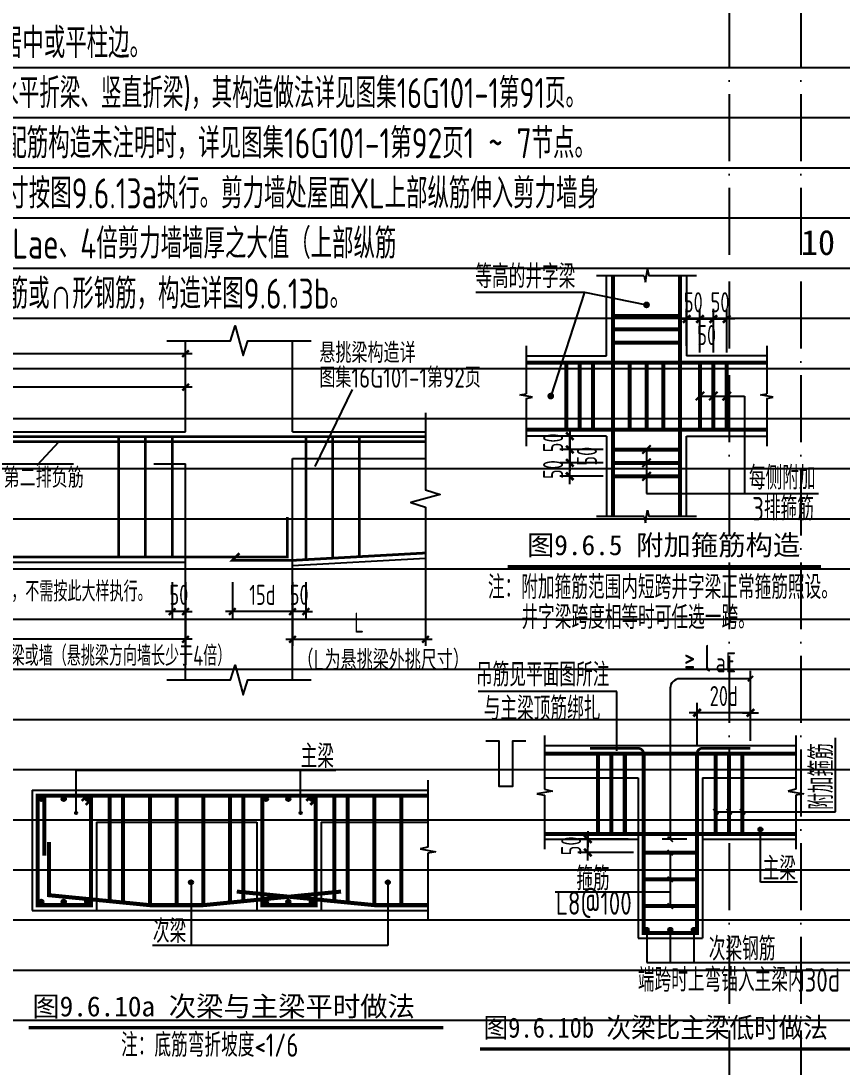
# Model space of a CAD drawing. Extents: x -1712635 to -854203, y -534641 to -21985.
# Drawn here: x -1586048 to -1573763, y -95343 to -79696 of the extents above; entities that cross this region are included whole.
import ezdxf
from ezdxf.enums import TextEntityAlignment as Align

# ---------------------------------------------------------------- set-up
doc = ezdxf.new("R2010")
doc.units = 0
doc.header["$LTSCALE"] = 1000
doc.linetypes.add('D1', pattern=[14, 10, -2, 0, -2])
doc.linetypes.add('H3普通虚线', pattern=[4.2, 3, -1.2])
doc.layers.get('0').update_dxf_attribs({"linetype": 'CONTINUOUS'})
doc.layers.get('Defpoints').update_dxf_attribs({"linetype": 'CONTINUOUS'})
doc.layers.add('S-1-TEXT', color=7, linetype='CONTINUOUS', lineweight=18)
for name, color, linetype in [('S-DETL-DIM', 151, 'CONTINUOUS'), ('S-DETL-LINE1', 2, 'CONTINUOUS'), ('S-DETL-LINE2', 2, 'H3普通虚线'), ('S-DETL-RBAR', 1, 'CONTINUOUS'), ('S-DETL-TEXT', 7, 'CONTINUOUS')]:
    doc.layers.add(name, color=color, linetype=linetype)
doc.styles.add('TS', font='tssdeng.shx', dxfattribs={"width": 0.7, "bigfont": 'tssdchn.shx'})
doc.styles.add('TSSD_DIMENSION', font='Tssdeng.shx', dxfattribs={"width": 0.7, "bigfont": 'tssdchn.shx'})
doc.styles.add('TSSD_Label', font='Tssdeng.shx', dxfattribs={"width": 0.7, "bigfont": 'hztxt.shx'})
doc.styles.add('华文行楷', font='tssdeng.shx', dxfattribs={"width": 0.75, "height": 350, "bigfont": 'hztxt.shx'})
doc.styles.add('黑体', font='simhei.ttf')
doc.dimstyles.new('DIM25', dxfattribs={"dimtxt": 300, "dimasz": 0.8, "dimexe": 150, "dimexo": 150, "dimgap": 100, "dimtad": 1, "dimdec": 0, "dimlfac": 0.25, "dimrnd": 1, "dimzin": 0, "dimdsep": 46, "dimtxsty": 'TS', "dimblk": '_DIMX', "dimcen": 0, "dimclrd": 256, "dimclre": 256, "dimclrt": 43, "dimadec": 1, "dimazin": 0, "dimtfac": 1, "dimtdec": 0, "dimtix": 1, "dimtmove": 2, "dimatfit": 3, "dimldrblk": 'ARCHTICK', "dimfxl": 0, "dimtolj": 1, "dimtzin": 1, "dimarcsym": 0})
doc.dimstyles.new('TSSD_25_100', dxfattribs={"dimtxt": 300, "dimasz": 100, "dimexe": 100, "dimexo": 250, "dimgap": 100, "dimtad": 1, "dimdec": 0, "dimlfac": 0.25, "dimzin": 0, "dimdsep": 46, "dimtxsty": 'TSSD_DIMENSION', "dimblk": 'ARCHTICK', "dimcen": 0, "dimdle": 100, "dimclrt": 7, "dimadec": 0, "dimazin": 0, "dimtfac": 1, "dimtdec": 0, "dimtix": 1, "dimtmove": 2, "dimatfit": 3, "dimldrblk": 'ARCHTICK', "dimfxl": 0, "dimtolj": 1, "dimtzin": 0, "dimarcsym": 0})

# ---------------------------------------------------------------- blocks, each defined once
blk = doc.blocks.new('_DIMX')
blk.add_line((-150, 0), (150, 0))
at = {"const_width": 50}
blk.add_lwpolyline([(-70, -70), (70, 70)], dxfattribs=at)
blk = doc.blocks.new('*D1627')
at = {"layer": 'Defpoints', "color": 0}
for p in [(-1577566, -91935), (-1576813, -91935), (-1576733, -92135)]:
    blk.add_point(p, dxfattribs=at)
at = {"layer": 'S-DETL-DIM', "lineweight": -2}
for p, q in [((-1576963, -91935), (-1577716, -91935)), ((-1577566, -91935), (-1577566, -91934)), ((-1577566, -92135), (-1577566, -91935)), ((-1576883, -92135), (-1577716, -92135)), ((-1577566, -92136), (-1577566, -92137))]:
    blk.add_line(p, q, dxfattribs=at)
at = {"layer": 'S-DETL-DIM', "lineweight": -2, "xscale": 0.8, "yscale": 0.8, "zscale": 0.8}
for p, rotation in [((-1577566, -91935), 270), ((-1577566, -92135), 90)]:
    blk.add_blockref('_DIMX', p, dxfattribs=dict(at, rotation=rotation))
at = {"layer": 'S-DETL-DIM', "color": 43, "insert": (-1577816, -92035), "char_height": 300, "attachment_point": 5, "rotation": 90, "style": 'TS'}
blk.add_mtext('\\A1;50', dxfattribs=at)
blk = doc.blocks.new('_ArchTick')
at = {"color": 0, "const_width": 0.35}
blk.add_lwpolyline([(-0.5, -0.5), (0.5, 0.5)], dxfattribs=at)
blk = doc.blocks.new('*D1628')
at = {"layer": 'Defpoints', "color": 0}
for p in [(-1575933, -90044), (-1575133, -90575), (-1575933, -90695)]:
    blk.add_point(p, dxfattribs=at)
at = {"layer": 'S-DETL-DIM', "lineweight": -2}
for p, q in [((-1575933, -90545), (-1575933, -89894)), ((-1575133, -90425), (-1575133, -89894)), ((-1575134, -90044), (-1575932, -90044))]:
    blk.add_line(p, q, dxfattribs=at)
at = {"layer": 'S-DETL-DIM', "lineweight": -2, "xscale": 0.8, "yscale": 0.8, "zscale": 0.8, "rotation": 180}
blk.add_blockref('_DIMX', (-1575933, -90044), dxfattribs=at)
at = {"layer": 'S-DETL-DIM', "lineweight": -2, "xscale": 0.8, "yscale": 0.8, "zscale": 0.8}
blk.add_blockref('_DIMX', (-1575133, -90044), dxfattribs=at)
at = {"layer": 'S-DETL-DIM', "color": 43, "insert": (-1575533, -89794), "char_height": 300, "attachment_point": 5, "style": 'TS'}
blk.add_mtext('\\A1;20d', dxfattribs=at)
blk = doc.blocks.new('*D1629')
at = {"layer": 'Defpoints', "color": 0}
for p in [(-1575889, -84154), (-1576089, -84707), (-1575889, -84807)]:
    blk.add_point(p, dxfattribs=at)
at = {"layer": 'S-DETL-DIM', "lineweight": -2}
for p, q in [((-1576089, -84557), (-1576089, -84004)), ((-1575889, -84657), (-1575889, -84004)), ((-1576089, -84154), (-1576090, -84154)), ((-1576089, -84154), (-1575889, -84154)), ((-1575888, -84154), (-1575887, -84154))]:
    blk.add_line(p, q, dxfattribs=at)
at = {"layer": 'S-DETL-DIM', "lineweight": -2, "xscale": 0.8, "yscale": 0.8, "zscale": 0.8}
blk.add_blockref('_DIMX', (-1576089, -84154), dxfattribs=at)
at = {"layer": 'S-DETL-DIM', "lineweight": -2, "xscale": 0.8, "yscale": 0.8, "zscale": 0.8, "rotation": 180}
blk.add_blockref('_DIMX', (-1575889, -84154), dxfattribs=at)
at = {"layer": 'S-DETL-DIM', "color": 43, "insert": (-1575989, -83904), "char_height": 300, "attachment_point": 5, "style": 'TS'}
blk.add_mtext('\\A1;50', dxfattribs=at)
blk = doc.blocks.new('*D1630')
at = {"layer": 'Defpoints', "color": 0}
for p in [(-1575489, -84154), (-1575689, -84807), (-1575489, -84807)]:
    blk.add_point(p, dxfattribs=at)
at = {"layer": 'S-DETL-DIM', "lineweight": -2}
for p, q in [((-1575689, -84657), (-1575689, -84004)), ((-1575489, -84657), (-1575489, -84004)), ((-1575689, -84154), (-1575690, -84154)), ((-1575689, -84154), (-1575489, -84154)), ((-1575488, -84154), (-1575487, -84154))]:
    blk.add_line(p, q, dxfattribs=at)
at = {"layer": 'S-DETL-DIM', "lineweight": -2, "xscale": 0.8, "yscale": 0.8, "zscale": 0.8}
blk.add_blockref('_DIMX', (-1575689, -84154), dxfattribs=at)
at = {"layer": 'S-DETL-DIM', "lineweight": -2, "xscale": 0.8, "yscale": 0.8, "zscale": 0.8, "rotation": 180}
blk.add_blockref('_DIMX', (-1575489, -84154), dxfattribs=at)
at = {"layer": 'S-DETL-DIM', "color": 43, "insert": (-1575589, -83904), "char_height": 300, "attachment_point": 5, "style": 'TS'}
blk.add_mtext('\\A1;50', dxfattribs=at)
blk = doc.blocks.new('*D1631')
at = {"layer": 'Defpoints', "color": 0}
for p in [(-1577189, -86107), (-1577836, -86307), (-1577189, -86307)]:
    blk.add_point(p, dxfattribs=at)
at = {"layer": 'S-DETL-DIM', "lineweight": -2}
for p, q in [((-1577339, -86107), (-1577986, -86107)), ((-1577836, -86106), (-1577836, -86106)), ((-1577836, -86107), (-1577836, -86307)), ((-1577339, -86307), (-1577986, -86307)), ((-1577836, -86308), (-1577836, -86309))]:
    blk.add_line(p, q, dxfattribs=at)
at = {"layer": 'S-DETL-DIM', "lineweight": -2, "xscale": 0.8, "yscale": 0.8, "zscale": 0.8}
for p, rotation in [((-1577836, -86107), 270), ((-1577836, -86307), 90)]:
    blk.add_blockref('_DIMX', p, dxfattribs=dict(at, rotation=rotation))
at = {"layer": 'S-DETL-DIM', "color": 43, "insert": (-1577581, -86207), "char_height": 300, "attachment_point": 5, "rotation": 90, "style": 'TS'}
blk.add_mtext('\\A1;50', dxfattribs=at)
blk = doc.blocks.new('*D1632')
at = {"layer": 'Defpoints', "color": 0}
for p in [(-1577836, -86307), (-1577189, -86307), (-1577189, -86507)]:
    blk.add_point(p, dxfattribs=at)
at = {"layer": 'S-DETL-DIM', "lineweight": -2}
for p, q in [((-1577339, -86307), (-1577986, -86307)), ((-1577836, -86306), (-1577836, -86306)), ((-1577836, -86507), (-1577836, -86307)), ((-1577339, -86507), (-1577986, -86507)), ((-1577836, -86508), (-1577836, -86509))]:
    blk.add_line(p, q, dxfattribs=at)
at = {"layer": 'S-DETL-DIM', "lineweight": -2, "xscale": 0.8, "yscale": 0.8, "zscale": 0.8}
for p, rotation in [((-1577836, -86307), 270), ((-1577836, -86507), 90)]:
    blk.add_blockref('_DIMX', p, dxfattribs=dict(at, rotation=rotation))
at = {"layer": 'S-DETL-DIM', "color": 43, "insert": (-1578086, -86407), "char_height": 300, "attachment_point": 5, "rotation": 90, "style": 'TS'}
blk.add_mtext('\\A1;50', dxfattribs=at)
blk = doc.blocks.new('*D1633')
at = {"layer": 'Defpoints', "color": 0}
for p in [(-1577836, -85907), (-1577289, -85907), (-1577189, -86107)]:
    blk.add_point(p, dxfattribs=at)
at = {"layer": 'S-DETL-DIM', "lineweight": -2}
for p, q in [((-1577439, -85907), (-1577986, -85907)), ((-1577836, -85906), (-1577836, -85906)), ((-1577836, -86107), (-1577836, -85907)), ((-1577339, -86107), (-1577986, -86107)), ((-1577836, -86108), (-1577836, -86109))]:
    blk.add_line(p, q, dxfattribs=at)
at = {"layer": 'S-DETL-DIM', "lineweight": -2, "xscale": 0.8, "yscale": 0.8, "zscale": 0.8}
for p, rotation in [((-1577836, -85907), 270), ((-1577836, -86107), 90)]:
    blk.add_blockref('_DIMX', p, dxfattribs=dict(at, rotation=rotation))
at = {"layer": 'S-DETL-DIM', "color": 43, "insert": (-1578086, -86007), "char_height": 300, "attachment_point": 5, "rotation": 90, "style": 'TS'}
blk.add_mtext('\\A1;50', dxfattribs=at)
blk = doc.blocks.new('*D1634')
at = {"layer": 'Defpoints', "color": 0}
for p in [(-1575689, -84154), (-1575889, -84807), (-1575689, -84807)]:
    blk.add_point(p, dxfattribs=at)
at = {"layer": 'S-DETL-DIM', "lineweight": -2}
for p, q in [((-1575889, -84657), (-1575889, -84004)), ((-1575689, -84657), (-1575689, -84004)), ((-1575889, -84154), (-1575890, -84154)), ((-1575889, -84154), (-1575689, -84154)), ((-1575688, -84154), (-1575687, -84154))]:
    blk.add_line(p, q, dxfattribs=at)
at = {"layer": 'S-DETL-DIM', "lineweight": -2, "xscale": 0.8, "yscale": 0.8, "zscale": 0.8}
blk.add_blockref('_DIMX', (-1575889, -84154), dxfattribs=at)
at = {"layer": 'S-DETL-DIM', "lineweight": -2, "xscale": 0.8, "yscale": 0.8, "zscale": 0.8, "rotation": 180}
blk.add_blockref('_DIMX', (-1575689, -84154), dxfattribs=at)
at = {"layer": 'S-DETL-DIM', "color": 43, "insert": (-1575789, -84395), "char_height": 300, "attachment_point": 5, "style": 'TS'}
blk.add_mtext('\\A1;50', dxfattribs=at)
blk = doc.blocks.new('*D1592')
at = {"layer": 'Defpoints', "color": 0}
for p in [(-1581985, -87840), (-1581785, -87840), (-1581985, -88530)]:
    blk.add_point(p, dxfattribs=at)
at = {"layer": 'S-DETL-DIM', "color": 0, "lineweight": -2}
for p, q in [((-1581985, -88090), (-1581985, -88630)), ((-1581785, -88090), (-1581785, -88630)), ((-1581985, -88530), (-1582085, -88530)), ((-1581785, -88530), (-1581985, -88530)), ((-1581785, -88530), (-1581685, -88530))]:
    blk.add_line(p, q, dxfattribs=at)
at = {"layer": 'S-DETL-DIM', "color": 0, "lineweight": -2, "xscale": 100, "yscale": 100, "zscale": 100}
blk.add_blockref('_ArchTick', (-1581985, -88530), dxfattribs=at)
at = {"layer": 'S-DETL-DIM', "color": 0, "lineweight": -2, "xscale": 100, "yscale": 100, "zscale": 100, "rotation": 180}
blk.add_blockref('_ArchTick', (-1581785, -88530), dxfattribs=at)
at = {"layer": 'S-DETL-DIM', "color": 7, "insert": (-1581885, -88280), "char_height": 300, "attachment_point": 5, "style": 'TSSD_DIMENSION'}
blk.add_mtext('\\A1;50', dxfattribs=at)
blk = doc.blocks.new('*D1593')
at = {"layer": 'Defpoints', "color": 0}
for p in [(-1581985, -87840), (-1579994, -87840), (-1579994, -88945)]:
    blk.add_point(p, dxfattribs=at)
at = {"layer": 'S-DETL-DIM', "color": 0, "lineweight": -2}
for p, q in [((-1581985, -88090), (-1581985, -89045)), ((-1579994, -88090), (-1579994, -89045)), ((-1582085, -88945), (-1579894, -88945))]:
    blk.add_line(p, q, dxfattribs=at)
at = {"layer": 'S-DETL-DIM', "color": 0, "lineweight": -2, "xscale": 100, "yscale": 100, "zscale": 100, "rotation": 180}
blk.add_blockref('_ArchTick', (-1581985, -88945), dxfattribs=at)
at = {"layer": 'S-DETL-DIM', "color": 0, "lineweight": -2, "xscale": 100, "yscale": 100, "zscale": 100}
blk.add_blockref('_ArchTick', (-1579994, -88945), dxfattribs=at)
at = {"layer": 'S-DETL-DIM', "color": 7, "insert": (-1580989, -88695), "char_height": 300, "attachment_point": 5, "style": 'TSSD_DIMENSION'}
blk.add_mtext('\\A1;L', dxfattribs=at)
blk = doc.blocks.new('*D1594')
at = {"layer": 'Defpoints', "color": 0}
for p in [(-1582885, -87840), (-1581985, -87840), (-1582885, -88530)]:
    blk.add_point(p, dxfattribs=at)
at = {"layer": 'S-DETL-DIM', "color": 0, "lineweight": -2}
for p, q in [((-1582885, -88090), (-1582885, -88630)), ((-1581985, -88090), (-1581985, -88630)), ((-1581885, -88530), (-1582985, -88530))]:
    blk.add_line(p, q, dxfattribs=at)
at = {"layer": 'S-DETL-DIM', "color": 0, "lineweight": -2, "xscale": 100, "yscale": 100, "zscale": 100, "rotation": 180}
blk.add_blockref('_ArchTick', (-1582885, -88530), dxfattribs=at)
at = {"layer": 'S-DETL-DIM', "color": 0, "lineweight": -2, "xscale": 100, "yscale": 100, "zscale": 100}
blk.add_blockref('_ArchTick', (-1581985, -88530), dxfattribs=at)
at = {"layer": 'S-DETL-DIM', "color": 7, "insert": (-1582435, -88280), "char_height": 300, "attachment_point": 5, "style": 'TSSD_DIMENSION'}
blk.add_mtext('\\A1;15d', dxfattribs=at)
blk = doc.blocks.new('*D1595')
at = {"layer": 'Defpoints', "color": 0}
for p in [(-1583785, -87840), (-1583585, -87840), (-1583785, -88530)]:
    blk.add_point(p, dxfattribs=at)
at = {"layer": 'S-DETL-DIM', "color": 0, "lineweight": -2}
for p, q in [((-1583785, -88090), (-1583785, -88630)), ((-1583585, -88090), (-1583585, -88630)), ((-1583785, -88530), (-1583885, -88530)), ((-1583585, -88530), (-1583785, -88530)), ((-1583585, -88530), (-1583485, -88530))]:
    blk.add_line(p, q, dxfattribs=at)
at = {"layer": 'S-DETL-DIM', "color": 0, "lineweight": -2, "xscale": 100, "yscale": 100, "zscale": 100}
blk.add_blockref('_ArchTick', (-1583785, -88530), dxfattribs=at)
at = {"layer": 'S-DETL-DIM', "color": 0, "lineweight": -2, "xscale": 100, "yscale": 100, "zscale": 100, "rotation": 180}
blk.add_blockref('_ArchTick', (-1583585, -88530), dxfattribs=at)
at = {"layer": 'S-DETL-DIM', "color": 7, "insert": (-1583685, -88280), "char_height": 300, "attachment_point": 5, "style": 'TSSD_DIMENSION'}
blk.add_mtext('\\A1;50', dxfattribs=at)
blk = doc.blocks.new('*D1596')
at = {"layer": 'Defpoints', "color": 0}
for p in [(-1591585, -84674), (-1591585, -85840), (-1583585, -85840)]:
    blk.add_point(p, dxfattribs=at)
at = {"layer": 'S-DETL-DIM', "color": 0, "lineweight": -2}
for p, q in [((-1591585, -85590), (-1591585, -84574)), ((-1583585, -85590), (-1583585, -84574)), ((-1583485, -84674), (-1591685, -84674))]:
    blk.add_line(p, q, dxfattribs=at)
at = {"layer": 'S-DETL-DIM', "color": 0, "lineweight": -2, "xscale": 100, "yscale": 100, "zscale": 100, "rotation": 180}
blk.add_blockref('_ArchTick', (-1591585, -84674), dxfattribs=at)
at = {"layer": 'S-DETL-DIM', "color": 0, "lineweight": -2, "xscale": 100, "yscale": 100, "zscale": 100}
blk.add_blockref('_ArchTick', (-1583585, -84674), dxfattribs=at)
blk = doc.blocks.new('*D1597')
at = {"layer": 'Defpoints', "color": 0}
for p in [(-1592459, -87840), (-1583585, -87840), (-1592459, -88945)]:
    blk.add_point(p, dxfattribs=at)
at = {"layer": 'S-DETL-DIM', "color": 0, "lineweight": -2}
for p, q in [((-1592459, -88090), (-1592459, -89045)), ((-1583585, -88090), (-1583585, -89045)), ((-1583485, -88945), (-1592359, -88945))]:
    blk.add_line(p, q, dxfattribs=at)
at = {"layer": 'S-DETL-DIM', "color": 0}
blk.add_solid([(-1592359, -88929), (-1592359, -88962), (-1592459, -88945)], dxfattribs=at)
at = {"layer": 'S-DETL-DIM', "color": 0, "lineweight": -2, "xscale": 100, "yscale": 100, "zscale": 100}
blk.add_blockref('_ArchTick', (-1583585, -88945), dxfattribs=at)
at = {"layer": 'S-DETL-DIM', "color": 7, "insert": (-1587972, -88695), "char_height": 300, "attachment_point": 5, "style": 'TSSD_DIMENSION'}
blk.add_mtext('\\A1;Ln', dxfattribs=at)
blk = doc.blocks.new('ArchTick')
at = {"color": 0, "linetype": 'ByBlock', "lineweight": -2, "const_width": 0.075}
blk.add_lwpolyline([(-0.25, -0.25), (0.25, 0.25)], dxfattribs=at)
blk = doc.blocks.new('*D1598')
at = {"layer": 'Defpoints', "color": 0}
for p in [(-1590785, -85174), (-1590785, -85840), (-1583585, -85840)]:
    blk.add_point(p, dxfattribs=at)
at = {"layer": 'S-DETL-DIM', "color": 0, "lineweight": -2}
for p, q in [((-1590785, -85590), (-1590785, -85074)), ((-1583585, -85590), (-1583585, -85074)), ((-1583485, -85174), (-1590885, -85174))]:
    blk.add_line(p, q, dxfattribs=at)
at = {"layer": 'S-DETL-DIM', "color": 0, "lineweight": -2, "xscale": 100, "yscale": 100, "zscale": 100, "rotation": 180}
blk.add_blockref('_ArchTick', (-1590785, -85174), dxfattribs=at)
at = {"layer": 'S-DETL-DIM', "color": 0, "lineweight": -2, "xscale": 100, "yscale": 100, "zscale": 100}
blk.add_blockref('_ArchTick', (-1583585, -85174), dxfattribs=at)

msp = doc.modelspace()

# ---------------------------------------------------------------- hatches: boundary and pattern name
at = {"layer": 'S-DETL-RBAR'}
h = msp.add_hatch(color=1, dxfattribs=at)
edge = h.paths.add_edge_path()
edge.add_arc((-1585742.59, -91333.47), 31.25, 0, 360)
h = msp.add_hatch(color=1, dxfattribs=at)
edge = h.paths.add_edge_path()
edge.add_arc((-1585407.19, -91333.47), 31.25, 0, 360)
h = msp.add_hatch(color=1, dxfattribs=at)
edge = h.paths.add_edge_path()
edge.add_arc((-1585051.61, -91333.47), 31.25, 0, 360)
h = msp.add_hatch(color=1, dxfattribs=at)
edge = h.paths.add_edge_path()
edge.add_arc((-1582382.59, -91333.47), 31.25, 0, 360)
h = msp.add_hatch(color=1, dxfattribs=at)
edge = h.paths.add_edge_path()
edge.add_arc((-1582047.19, -91333.47), 31.25, 0, 360)
h = msp.add_hatch(color=1, dxfattribs=at)
edge = h.paths.add_edge_path()
edge.add_arc((-1581691.61, -91333.47), 31.25, 0, 360)
h = msp.add_hatch(color=1, dxfattribs=at)
edge = h.paths.add_edge_path()
edge.add_arc((-1585742.59, -92869.21), 31.25, 0, 360)
h = msp.add_hatch(color=1, dxfattribs=at)
edge = h.paths.add_edge_path()
edge.add_arc((-1585407.19, -92869.21), 31.25, 0, 360)
h = msp.add_hatch(color=1, dxfattribs=at)
edge = h.paths.add_edge_path()
edge.add_arc((-1585056.26, -92869.21), 31.25, 0, 360)
h = msp.add_hatch(color=1, dxfattribs=at)
edge = h.paths.add_edge_path()
edge.add_arc((-1582382.59, -92869.21), 31.25, 0, 360)
h = msp.add_hatch(color=1, dxfattribs=at)
edge = h.paths.add_edge_path()
edge.add_arc((-1582047.19, -92869.21), 31.25, 0, 360)
h = msp.add_hatch(color=1, dxfattribs=at)
edge = h.paths.add_edge_path()
edge.add_arc((-1581696.26, -92869.21), 31.25, 0, 360)
h = msp.add_hatch(color=1, dxfattribs=at)
edge = h.paths.add_edge_path()
edge.add_arc((-1576686.17, -93289.34), 31.25, 0, 360)
h = msp.add_hatch(color=1, dxfattribs=at)
edge = h.paths.add_edge_path()
edge.add_arc((-1576333.23, -93289.34), 31.25, 0, 360)
h = msp.add_hatch(color=1, dxfattribs=at)
edge = h.paths.add_edge_path()
edge.add_arc((-1575980.29, -93289.34), 31.25, 0, 360)
at = {"layer": 'S-DETL-TEXT'}
h = msp.add_hatch(color=256, dxfattribs=at)
edge = h.paths.add_edge_path()
edge.add_arc((-1585223, -91543.99), 15.62, 0, 360)
h = msp.add_hatch(color=256, dxfattribs=at)
edge = h.paths.add_edge_path()
edge.add_arc((-1581863, -91543.99), 15.62, 0, 360)
h = msp.add_hatch(color=256, dxfattribs=at)
edge = h.paths.add_edge_path()
edge.add_arc((-1574984.65, -91789.6), 31.25, 0, 360)
h = msp.add_hatch(color=256, dxfattribs=at)
edge = h.paths.add_edge_path()
edge.add_arc((-1583503.01, -92579.38), 31.25, 0, 360)
h = msp.add_hatch(color=256, dxfattribs=at)
edge = h.paths.add_edge_path()
edge.add_arc((-1580558.44, -92579.38), 31.25, 0, 360)

# ---------------------------------------------------------------- linework, layer by layer
at = {"layer": 'Defpoints', "color": 252, "linetype": 'D1', "ltscale": 0.1}
for p, q in [((-1575450.67, -65392.79), (-1575450.67, -119392.79)), ((-1574378.67, -65392.79), (-1574378.67, -119392.79))]:
    msp.add_line(p, q, dxfattribs=at)
at = {"layer": 'Defpoints', "color": 252}
for p, q in [((-1593722.67, -80392.79), (-1498462.67, -80392.79)), ((-1593722.67, -81142.79), (-1498462.67, -81142.79)), ((-1593722.67, -81892.79), (-1498462.67, -81892.79)), ((-1593722.67, -82642.79), (-1498462.67, -82642.79)), ((-1593722.67, -83392.79), (-1498462.67, -83392.79)), ((-1593722.67, -84142.79), (-1498462.67, -84142.79)), ((-1593722.67, -84892.79), (-1498462.67, -84892.79)), ((-1593722.67, -85642.79), (-1498462.67, -85642.79)), ((-1593722.67, -86392.79), (-1498462.67, -86392.79)), ((-1593722.67, -87142.79), (-1498462.67, -87142.79)), ((-1593722.67, -87892.79), (-1498462.67, -87892.79)), ((-1593722.67, -88642.79), (-1498462.67, -88642.79)), ((-1593722.67, -89392.79), (-1498462.67, -89392.79)), ((-1593722.67, -90142.79), (-1498462.67, -90142.79)), ((-1593722.67, -90892.79), (-1498462.67, -90892.79)), ((-1593722.67, -91642.79), (-1498462.67, -91642.79)), ((-1593722.67, -92392.79), (-1520162.67, -92392.79)), ((-1593722.67, -93142.79), (-1520162.67, -93142.79)), ((-1593722.67, -93892.79), (-1520162.67, -93892.79)), ((-1593722.67, -94642.79), (-1520162.67, -94642.79))]:
    msp.add_line(p, q, dxfattribs=at)
at = {"layer": 'S-DETL-DIM'}
for p, q in [((-1576725.95, -83507.28), (-1577438.54, -83507.28)), ((-1576725.95, -83507.28), (-1576705.46, -83601.6)), ((-1576705.46, -83601.6), (-1576671.63, -83412.97)), ((-1576671.63, -83412.97), (-1576653.95, -83507.28)), ((-1575938.54, -83507.28), (-1576653.95, -83507.28)), ((-1578488.54, -84557.28), (-1578488.54, -85272.69)), ((-1574888.54, -84557.28), (-1574888.54, -85272.69)), ((-1578582.86, -85290.36), (-1578488.54, -85272.69)), ((-1574982.86, -85290.36), (-1574888.54, -85272.69)), ((-1578394.23, -85324.2), (-1578582.86, -85290.36)), ((-1578488.54, -85344.69), (-1578394.23, -85324.2)), ((-1578488.54, -85344.69), (-1578488.54, -86057.28)), ((-1574794.23, -85324.2), (-1574982.86, -85290.36)), ((-1574888.54, -85344.69), (-1574794.23, -85324.2)), ((-1574888.54, -85344.69), (-1574888.54, -86057.28)), ((-1576725.95, -87107.28), (-1577438.54, -87107.28)), ((-1576725.95, -87107.28), (-1576705.46, -87201.6)), ((-1576705.46, -87201.6), (-1576671.63, -87012.97)), ((-1576671.63, -87012.97), (-1576653.95, -87107.28)), ((-1575938.54, -87107.28), (-1576653.95, -87107.28)), ((-1575133.23, -90465.32), (-1575133.23, -89415.17)), ((-1575133.23, -89535.17), (-1576191.84, -89535.17)), ((-1576333.85, -89677.19), (-1576333.85, -91935.32)), ((-1578213.23, -90385.32), (-1578213.23, -91188.93)), ((-1574453.23, -90385.32), (-1574453.23, -91188.93)), ((-1579958.39, -91051.34), (-1579958.39, -92054.96)), ((-1578096.27, -91214.34), (-1578330.19, -91256.3)), ((-1578213.23, -91188.93), (-1578096.27, -91214.34)), ((-1574453.23, -91188.93), (-1574570.19, -91214.34)), ((-1574570.19, -91214.34), (-1574336.27, -91256.3)), ((-1578330.19, -91256.3), (-1578213.23, -91278.21)), ((-1578213.23, -91278.21), (-1578213.23, -92085.32)), ((-1574336.27, -91256.3), (-1574453.23, -91278.21)), ((-1574453.23, -91278.21), (-1574453.23, -92085.32)), ((-1576083.23, -91935.32), (-1576453.85, -91935.32)), ((-1579958.39, -92054.96), (-1580075.34, -92080.36)), ((-1580075.34, -92080.36), (-1579841.43, -92122.32)), ((-1579841.43, -92122.32), (-1579958.39, -92144.24)), ((-1579958.39, -92144.24), (-1579958.39, -93151.34)), ((-1576333.85, -92135.32), (-1576333.23, -92935.32))]:
    msp.add_line(p, q, dxfattribs=at)
msp.add_arc((-1576191.84, -89677.19), 142.01, 90, 180, dxfattribs=at)
at = {"layer": 'S-DETL-LINE1'}
for p, q in [((-1577288.54, -84707.28), (-1577288.54, -83507.28)), ((-1576088.54, -83507.28), (-1576088.54, -84707.28)), ((-1583584.85, -85839.97), (-1583584.85, -84478.86)), ((-1581984.85, -85839.97), (-1581984.85, -84478.86)), ((-1578488.54, -84707.28), (-1577288.54, -84707.28)), ((-1574888.54, -84707.28), (-1576088.54, -84707.28)), ((-1592459.38, -85839.97), (-1583584.85, -85839.97)), ((-1581984.85, -85839.97), (-1579993.96, -85839.97)), ((-1577288.54, -85907.28), (-1578488.54, -85907.28)), ((-1577288.54, -85907.28), (-1577288.54, -87107.28)), ((-1576088.54, -87107.28), (-1576088.54, -85907.28)), ((-1576088.54, -85907.28), (-1574888.54, -85907.28)), ((-1581984.85, -87839.97), (-1579993.96, -87729.37)), ((-1592459.38, -87789.97), (-1583584.85, -87789.97)), ((-1583584.85, -89553.48), (-1583584.85, -87839.97)), ((-1581984.85, -89553.48), (-1581984.85, -87839.97)), ((-1578213.23, -90535.32), (-1574453.23, -90535.32)), ((-1585878.39, -91201.34), (-1579958.39, -91201.34)), ((-1585878.39, -91201.34), (-1585878.39, -93001.34)), ((-1578213.23, -91935.32), (-1576813.23, -91935.32)), ((-1576813.23, -91935.32), (-1576813.23, -93415.32)), ((-1575853.23, -91935.32), (-1574453.23, -91935.32)), ((-1575853.23, -91935.32), (-1575853.23, -93415.32)), ((-1585878.39, -93001.34), (-1579958.39, -93001.34)), ((-1576813.23, -93415.32), (-1575853.23, -93415.32))]:
    msp.add_line(p, q, dxfattribs=at)
for points in [[(-1583864.85, -84478.86), (-1582914.85, -84478.86), (-1582844.85, -84258.86), (-1582724.85, -84698.86), (-1582654.85, -84478.86), (-1581704.85, -84478.86)], [(-1579993.96, -85559.97), (-1579993.96, -86709.97), (-1579773.96, -86779.97), (-1580213.96, -86899.97), (-1579993.96, -86969.97), (-1579993.96, -88301.79)], [(-1583864.85, -89553.48), (-1582914.85, -89553.48), (-1582844.85, -89333.48), (-1582724.85, -89773.48), (-1582654.85, -89553.48), (-1581704.85, -89553.48)]]:
    msp.add_lwpolyline(points, dxfattribs=at)
for centre in [(-1585742.59, -91333.47), (-1585407.19, -91333.47), (-1585051.61, -91333.47), (-1582382.59, -91333.47), (-1582047.19, -91333.47), (-1581691.61, -91333.47), (-1585742.59, -92869.21), (-1585407.19, -92869.21), (-1585056.26, -92869.21), (-1582382.59, -92869.21), (-1582047.19, -92869.21), (-1581696.26, -92869.21)]:
    msp.add_circle(centre, 31.25, dxfattribs=at)
at = {"layer": 'S-DETL-LINE2'}
for p, q in [((-1592459.38, -86319.97), (-1583584.85, -86319.97)), ((-1583584.85, -87839.97), (-1583584.85, -86319.97)), ((-1581984.85, -86239.97), (-1579993.96, -86239.97)), ((-1581984.85, -87839.97), (-1581984.85, -86239.97))]:
    msp.add_line(p, q, dxfattribs=at)
at = {"layer": 'S-DETL-LINE2', "linetype": 'H3普通虚线'}
for p, q in [((-1578213.23, -91015.32), (-1576813.23, -91015.32)), ((-1576813.23, -91015.32), (-1576813.23, -91935.32)), ((-1575853.23, -91015.32), (-1574453.23, -91015.32)), ((-1575853.23, -91015.32), (-1575853.23, -91935.32)), ((-1584918.39, -91681.34), (-1582518.39, -91681.34)), ((-1584918.39, -91681.34), (-1584918.39, -93001.34)), ((-1582518.39, -91681.34), (-1582518.39, -93001.34)), ((-1581558.39, -91681.34), (-1579958.39, -91681.34)), ((-1581558.39, -91681.34), (-1581558.39, -93001.34))]:
    msp.add_line(p, q, dxfattribs=at)
at = {"layer": 'S-DETL-RBAR', "color": 1}
for points, const_width in [([(-1577188.54, -83507.28), (-1577188.54, -87107.28)], 60), ([(-1576188.54, -87107.28), (-1576188.54, -83507.28)], 60), ([(-1577188.54, -84107.28), (-1576188.54, -84107.28)], 60), ([(-1577188.54, -84307.28), (-1576188.54, -84307.28)], 60), ([(-1577188.54, -84507.28), (-1576188.54, -84507.28)], 60), ([(-1578488.54, -84807.28), (-1574888.54, -84807.28)], 60), ([(-1574888.54, -85807.28), (-1578488.54, -85807.28)], 60), ([(-1577188.54, -86107.28), (-1576188.54, -86107.28)], 60), ([(-1577188.54, -86307.28), (-1576188.54, -86307.28)], 60), ([(-1577188.54, -86507.28), (-1576188.54, -86507.28)], 60), ([(-1576813.23, -90575.32), (-1577533.23, -90575.32)], 40), ([(-1575853.23, -90575.32), (-1575133.23, -90575.32)], 40), ([(-1578213.23, -90655.32), (-1574453.23, -90655.32)], 60), ([(-1577413.23, -91855.32), (-1577413.23, -90655.32)], 60), ([(-1577213.23, -91855.32), (-1577213.23, -90655.32)], 60), ([(-1577013.23, -91855.32), (-1577013.23, -90655.32)], 60), ([(-1575933.23, -90655.32), (-1575933.23, -93335.32), (-1576733.23, -93335.32), (-1576733.23, -90655.32)], 60), ([(-1575653.23, -91855.32), (-1575653.23, -90655.32)], 60), ([(-1575453.23, -91855.32), (-1575453.23, -90655.32)], 60), ([(-1575253.23, -91855.32), (-1575253.23, -90655.32)], 60), ([(-1584998.39, -91281.34), (-1584998.39, -92921.34), (-1585798.39, -92921.34), (-1585798.39, -91281.34), (-1584998.39, -91281.34)], 60), ([(-1579958.39, -91281.34), (-1585698.39, -91281.34), (-1585698.39, -92181.2)], 60), ([(-1585138.39, -91361.34), (-1585058.39, -91281.34)], 40), ([(-1585078.39, -91421.34), (-1584998.39, -91341.34)], 40), ([(-1584718.39, -91281.34), (-1584718.39, -92862.15)], 60), ([(-1584518.39, -91281.34), (-1584518.39, -92881.88)], 60), ([(-1584118.39, -91281.34), (-1584118.39, -92921.34)], 60), ([(-1583718.39, -91281.34), (-1583718.39, -92921.34)], 60), ([(-1583318.39, -91281.34), (-1583318.39, -92921.34)], 60), ([(-1582918.39, -91281.34), (-1582918.39, -92881.88)], 60), ([(-1582718.39, -91281.34), (-1582718.39, -92862.15)], 60), ([(-1581638.39, -91281.34), (-1581638.39, -92921.34), (-1582438.39, -92921.34), (-1582438.39, -91281.34)], 60), ([(-1581778.39, -91361.34), (-1581698.39, -91281.34)], 40), ([(-1581718.39, -91421.34), (-1581638.39, -91341.34)], 40), ([(-1581358.39, -91281.34), (-1581358.39, -92862.15)], 60), ([(-1581158.39, -91281.34), (-1581158.39, -92881.88)], 60), ([(-1580758.39, -91281.34), (-1580758.39, -92921.34)], 60), ([(-1580358.39, -91281.34), (-1580358.39, -92921.34)], 60), ([(-1578213.23, -91855.32), (-1574453.23, -91855.32)], 60), ([(-1585628.39, -91976.41), (-1585628.39, -92772.36), (-1584118.39, -92921.34), (-1583318.39, -92921.34), (-1581258.39, -92718.1)], 60), ([(-1576733.23, -92135.32), (-1575933.23, -92135.32)], 60), ([(-1576733.23, -92535.32), (-1575933.23, -92535.32)], 60), ([(-1579958.39, -92921.34), (-1580758.39, -92921.34), (-1582818.39, -92718.1)], 60), ([(-1576733.23, -92935.32), (-1575933.23, -92935.32)], 60)]:
    msp.add_lwpolyline(points, dxfattribs=dict(at, const_width=const_width))
at = {"layer": 'S-DETL-RBAR', "color": 1, "linetype": 'H3普通虚线', "const_width": 60}
for points in [[(-1577888.54, -84807.28), (-1577888.54, -85807.28)], [(-1577688.54, -84807.28), (-1577688.54, -85807.28)], [(-1577488.54, -84807.28), (-1577488.54, -85807.28)], [(-1576938.54, -84807.28), (-1576938.54, -85807.28)], [(-1576688.54, -84807.28), (-1576688.54, -85807.28)], [(-1576438.54, -84807.28), (-1576438.54, -85807.28)], [(-1575888.54, -84807.28), (-1575888.54, -85807.28)], [(-1575688.54, -84807.28), (-1575688.54, -85807.28)], [(-1575488.54, -84807.28), (-1575488.54, -85807.28)]]:
    msp.add_lwpolyline(points, dxfattribs=at)
at = {"layer": 'S-DETL-RBAR', "const_width": 40}
for points in [[(-1592459.38, -85914.97), (-1579993.96, -85914.97)], [(-1591478.78, -86021.04), (-1591584.85, -85914.97), (-1579993.96, -85914.97)], [(-1584584.85, -87718.6), (-1584584.85, -85914.97)], [(-1584184.85, -87718.6), (-1584184.85, -85914.97)], [(-1583784.85, -87718.6), (-1583784.85, -85914.97)], [(-1581784.85, -87753.75), (-1581784.85, -85914.97)], [(-1581384.85, -87731.52), (-1581384.85, -85914.97)], [(-1580984.85, -87709.3), (-1580984.85, -85914.97)], [(-1590678.78, -86096.04), (-1590784.85, -85989.97), (-1579993.96, -85989.97)], [(-1592459.38, -87714.97), (-1582059.85, -87714.97), (-1582059.85, -87115.43)], [(-1582778.78, -87658.91), (-1582884.85, -87764.97), (-1581986.93, -87764.97), (-1579993.96, -87654.25)]]:
    msp.add_lwpolyline(points, dxfattribs=at)
at = {"layer": 'S-DETL-RBAR', "color": 1, "const_width": 40}
for points in [[(-1576733.23, -90655.32, 0.41421289), (-1576813.23, -90575.32)], [(-1575853.23, -90575.32, 0.41421289), (-1575933.23, -90655.32)]]:
    msp.add_lwpolyline(points, format="xyb", dxfattribs=at)
at = {"layer": 'S-DETL-TEXT'}
for p, q in [((-1579242.29, -83753.33), (-1577617.81, -83753.33)), ((-1577617.81, -83753.33), (-1578121.2, -85307.28)), ((-1577617.81, -83753.33), (-1576688.54, -83943.21)), ((-1581646.42, -86358.84), (-1581086.31, -85206.59)), ((-1575888.54, -85307.28), (-1575224.43, -85307.28)), ((-1575224.43, -85307.28), (-1575224.43, -86764.94)), ((-1585479.47, -85989.97), (-1585809.25, -86344.56)), ((-1576688.54, -86107.28), (-1576688.54, -86764.94)), ((-1576688.54, -86764.94), (-1574116.07, -86764.94)), ((-1586549.96, -89391.78), (-1583218.81, -89391.78)), ((-1577133.23, -89727.68), (-1579207.63, -89727.68)), ((-1577133.23, -90615.32), (-1577133.23, -89727.68)), ((-1573859.62, -91523.47), (-1573859.62, -90418.54)), ((-1585223, -91543.99), (-1585223, -90902.65)), ((-1585223, -90902.65), (-1581334.59, -90902.65)), ((-1581863, -91543.99), (-1581863, -90902.65)), ((-1575653.23, -91523.47), (-1573859.62, -91523.47)), ((-1574984.65, -92577.46), (-1574984.65, -91789.6)), ((-1583503.01, -92579.38), (-1583503.01, -93523.89)), ((-1580558.44, -92579.38), (-1580558.44, -93523.89)), ((-1574429.96, -92577.46), (-1574984.65, -92577.46)), ((-1576333.39, -92727.39), (-1578055.95, -92727.39)), ((-1576686.17, -93289.34), (-1576686.17, -93777.31)), ((-1576333.23, -93289.34), (-1576333.23, -93777.31)), ((-1575980.29, -93289.34), (-1575980.29, -93777.31)), ((-1580558.44, -93523.89), (-1584076.98, -93523.89)), ((-1576686.17, -93777.31), (-1573646.07, -93777.31))]:
    msp.add_line(p, q, dxfattribs=at)
at = {"layer": 'S-DETL-TEXT', "const_width": 50}
for points in [[(-1576713.54, -83943.21, 1), (-1576663.54, -83943.21, 1)], [(-1578146.2, -85307.28, 1), (-1578096.2, -85307.28, 1)]]:
    msp.add_lwpolyline(points, format="xyb", close=True, dxfattribs=at)
at = {"layer": 'S-DETL-TEXT'}
for points, const_width in [([(-1575824.54, -85243.28), (-1575952.54, -85371.28)], 32), ([(-1575624.54, -85243.28), (-1575752.54, -85371.28)], 32), ([(-1575424.54, -85243.28), (-1575552.54, -85371.28)], 32), ([(-1576624.54, -86043.28), (-1576752.54, -86171.28)], 32), ([(-1576624.54, -86243.28), (-1576752.54, -86371.28)], 32), ([(-1576624.54, -86443.28), (-1576752.54, -86571.28)], 32), ([(-1578765.49, -87857.22), (-1574076.51, -87857.22)], 50), ([(-1585931.2, -94755.61), (-1579730.35, -94755.61)], 50), ([(-1579179.81, -95073.71), (-1573584.85, -95073.71)], 50)]:
    msp.add_lwpolyline(points, dxfattribs=dict(at, const_width=const_width))
msp.add_lwpolyline([(-1578494.98, -90467.43), (-1578694.98, -90467.43), (-1578694.98, -91147.43), (-1578894.98, -91147.43), (-1578894.98, -90467.43), (-1579094.98, -90467.43)], dxfattribs=at)
for centre, radius in [((-1585223, -91543.99), 15.62), ((-1581863, -91543.99), 15.62), ((-1574984.65, -91789.6), 31.25), ((-1583503.01, -92579.38), 31.25), ((-1580558.44, -92579.38), 31.25), ((-1576686.17, -93289.34), 31.25), ((-1576333.23, -93289.34), 31.25), ((-1575980.29, -93289.34), 31.25)]:
    msp.add_circle(centre, radius, dxfattribs=at)

# ---------------------------------------------------------------- block references
at = {"layer": 'S-DETL-DIM', "xscale": 80, "yscale": 80, "zscale": 80}
msp.add_blockref('_ArchTick', (-1575133.23, -89535.17), dxfattribs=at)
at = {"layer": 'S-DETL-DIM', "xscale": 80, "yscale": 80, "zscale": 80, "rotation": 270}
for p in [(-1576333.85, -91935.32), (-1576333.85, -92135.32), (-1576333.85, -92535.32), (-1576333.85, -92935.32)]:
    msp.add_blockref('_ArchTick', p, dxfattribs=at)
at = {"layer": 'S-DETL-TEXT', "xscale": 80, "yscale": 80, "zscale": 80, "rotation": 270}
for p in [(-1575653.23, -91523.47), (-1575453.23, -91523.47), (-1575253.23, -91523.47)]:
    msp.add_blockref('_ArchTick', p, dxfattribs=at)

# ---------------------------------------------------------------- texts
at = {"layer": 'S-1-TEXT', "style": 'TS'}
for s, width, p in [('9.6.11 梁定位尺寸未注明时均为轴线居中或平柱边。', 0.75, (-1591701.62, -80250.36)), ('9.6.12 当梁的平面或垂直面为折线时(水平折梁、竖直折梁)，其构造做法详见图集16G101-1第91页。', 0.72, (-1591701.62, -81000.36)), ('9.6.13 当纯悬挑梁和各类梁的悬挑端配筋构造未注明时，详见图集16G101-1第92页1 ~ 7节点。', 0.75, (-1591701.62, -81750.36)), ('相邻跨支座负筋伸出柱（墙或梁）边尺寸按图9.6.13a执行。剪力墙处屋面XL上部纵筋伸入剪力墙身', 0.75, (-1591701.62, -82500.36)), ('（大于4倍墙厚）水平段尺寸不少于1.2Lae、4倍剪力墙墙厚之大值（上部纵筋', 0.75, (-1591701.62, -83250.36)), ('水平段末端下弯15d），并全长设置箍筋或∩形钢筋，构造详图9.6.13b。', 0.75, (-1591701.62, -84000.36))]:
    msp.add_text(s, height=450, dxfattribs=dict(at, width=width)).set_placement(p)
at = {"layer": 'S-1-TEXT', "style": '黑体'}
msp.add_text('10 非承重填充墙(除注明外，本节中均简称为墙)', height=375, dxfattribs=at).set_placement((-1574378.67, -83196.83))
at = {"layer": 'S-DETL-DIM', "width": 0.75}
for s, height, style, p in [('l', 400, '华文行楷', (-1575828.01, -89427.61)), ('≥', 350, 'TS', (-1576128.37, -89435.17)), ('aE', 300, 'TS', (-1575655.05, -89440.21))]:
    msp.add_text(s, height=height, dxfattribs=dict(at, style=style)).set_placement(p)
at = {"layer": 'S-DETL-TEXT'}
for s, height, style, width, p in [('等高的井字梁', 350, 'TS', 0.75, (-1579249.85, -83693.42)), ('悬挑梁构造详', 300, 'TSSD_Label', 0.8, (-1581583.42, -84810.93)), ('图集16G101-1第92页', 300, 'TSSD_Label', 0.8, (-1581583.42, -85181.11)), ('第二排负筋', 300, 'TSSD_Label', 0.8, (-1586306.69, -86677.89)), ('每侧附加', 350, 'TS', 0.75, (-1575157.24, -86705.03)), ('3排箍筋', 350, 'TS', 0.75, (-1575108.49, -87166.7)), ('注：挑梁直接锚入剪力墙墙身（大于4倍墙厚）时按XL构造即可，不需按此大样执行。', 300, 'TSSD_Label', 0.7, (-1592127.83, -88379.98)), ('注：附加箍筋范围内短跨井字梁正常箍筋照设。', 350, 'TS', 0.75, (-1579061.68, -88341.75)), ('井字梁跨度相等时可任选一跨。', 350, 'TS', 0.75, (-1578560.14, -88791.75)), ('柱、梁或墙（悬挑梁方向墙长少于4倍）', 300, 'TSSD_Label', 0.7, (-1586621.29, -89341.78)), ('（L为悬挑梁外挑尺寸）', 300, 'TSSD_Label', 0.8, (-1581910.27, -89404.11)), ('吊筋见平面图所注', 350, 'TS', 0.75, (-1579239.65, -89649.42)), ('与主梁顶筋绑扎', 350, 'TS', 0.75, (-1579124.14, -90156.31)), ('主梁', 350, 'TS', 0.75, (-1581862.95, -90871.36)), ('箍筋', 350, 'TS', 0.75, (-1577739.69, -92699.31)), ('主梁', 350, 'TS', 0.75, (-1574951.63, -92549.38)), ('L8@100', 350, 'TS', 0.75, (-1578045.13, -93064.85)), ('次梁', 350, 'TS', 0.75, (-1584073.62, -93485.95)), ('次梁钢筋', 350, 'TS', 0.75, (-1575757, -93749.23)), ('端跨时上弯锚入主梁内30d', 350, 'TS', 0.75, (-1576818.36, -94214.97)), ('图9.6.10b 次梁比主梁低时做法', 300, '黑体', 0.9, (-1579126.83, -94902.54)), ('注：底筋弯折坡度<1/6', 350, 'TS', 0.75, (-1584548.91, -95189.51))]:
    msp.add_text(s, height=height, dxfattribs=dict(at, style=style, width=width)).set_placement(p)
at = {"layer": 'S-DETL-TEXT', "style": '黑体'}
msp.add_text('图9.6.5 附加箍筋构造', height=300, dxfattribs=at).set_placement((-1576433.7, -87686.05), align=Align.CENTER)
at = {"layer": 'S-DETL-TEXT', "style": 'TS', "width": 0.75}
msp.add_text('附加箍筋', height=350, rotation=90, dxfattribs=at).set_placement((-1573897.67, -91495.39))
at = {"layer": 'S-DETL-TEXT', "style": '黑体'}
msp.add_text('图9.6.10a 次梁与主梁平时做法', height=300, dxfattribs=at).set_placement((-1585878.22, -94584.44))

# ---------------------------------------------------------------- dimensions: what is measured, and where the dimension line sits
at = {"layer": 'S-DETL-DIM'}
for base, p1, p2, dimstyle, picture, middle in [((-1575888.54, -84153.99), (-1576088.54, -84707.28), (-1575888.54, -84807.28), 'DIM25', '*D1629', (-1575988.54, -83903.99)), ((-1575488.54, -84153.99), (-1575688.54, -84807.28), (-1575488.54, -84807.28), 'DIM25', '*D1630', (-1575588.54, -83903.99)), ((-1583784.85, -88529.64), (-1583584.85, -87839.97), (-1583784.85, -87839.97), 'TSSD_25_100', '*D1595', (-1583684.85, -88279.64)), ((-1581984.85, -88529.64), (-1581784.85, -87839.97), (-1581984.85, -87839.97), 'TSSD_25_100', '*D1592', (-1581884.85, -88279.64))]:
    dim = msp.add_linear_dim(base=base, p1=p1, p2=p2, dimstyle=dimstyle, dxfattribs=at)
    dim.commit()
    dim.dimension.update_dxf_attribs({"geometry": picture, "text_midpoint": middle})
dim = msp.add_linear_dim(base=(-1575688.54, -84153.99), p1=(-1575888.54, -84807.28), p2=(-1575688.54, -84807.28), dimstyle='DIM25', dxfattribs=at)
dim.commit()
dim.dimension.update_dxf_attribs({"geometry": '*D1634', "text_midpoint": (-1575788.54, -84394.69), "dimtype": 160})
for base, p1, p2, text, dimstyle, picture, middle in [((-1591584.85, -84674.22), (-1583584.85, -85839.97), (-1591584.85, -85839.97), ' ', 'TSSD_25_100', '*D1596', (-1587584.85, -84674.22)), ((-1590784.85, -85174.22), (-1583584.85, -85839.97), (-1590784.85, -85839.97), ' ', 'TSSD_25_100', '*D1598', (-1587184.85, -85174.22)), ((-1582884.85, -88529.64), (-1581984.85, -87839.97), (-1582884.85, -87839.97), '15d', 'TSSD_25_100', '*D1594', (-1582434.85, -88279.64)), ((-1579993.96, -88945.44), (-1581984.85, -87839.97), (-1579993.96, -87839.97), 'L', 'TSSD_25_100', '*D1593', (-1580989.4, -88695.44)), ((-1575933.23, -90043.82), (-1575133.23, -90575.32), (-1575933.23, -90695.32), '20d', 'DIM25', '*D1628', (-1575533.23, -89793.82))]:
    dim = msp.add_linear_dim(base=base, p1=p1, p2=p2, text=text, dimstyle=dimstyle, dxfattribs=at)
    dim.commit()
    dim.dimension.update_dxf_attribs({"geometry": picture, "text_midpoint": middle})
for base, p1, p2, picture, middle in [((-1577836.35, -85907.28), (-1577188.54, -86107.28), (-1577288.54, -85907.28), '*D1633', (-1578086.35, -86007.28)), ((-1577836.35, -86307.28), (-1577188.54, -86507.28), (-1577188.54, -86307.28), '*D1632', (-1578086.35, -86407.28)), ((-1577565.72, -91935.32), (-1576733.23, -92135.32), (-1576813.23, -91935.32), '*D1627', (-1577815.72, -92035.32))]:
    dim = msp.add_linear_dim(base=base, p1=p1, p2=p2, angle=90, dimstyle='DIM25', dxfattribs=at)
    dim.commit()
    dim.dimension.update_dxf_attribs({"geometry": picture, "text_midpoint": middle})
dim = msp.add_linear_dim(base=(-1577836.35, -86307.28), p1=(-1577188.54, -86107.28), p2=(-1577188.54, -86307.28), angle=90, dimstyle='DIM25', dxfattribs=at)
dim.commit()
dim.dimension.update_dxf_attribs({"geometry": '*D1631', "text_midpoint": (-1577580.82, -86207.28), "dimtype": 160})
dim = msp.add_linear_dim(base=(-1592459.38, -88945.44), p1=(-1583584.85, -87839.97), p2=(-1592459.38, -87839.97), angle=180, text='Ln', dimstyle='TSSD_25_100', override={"dimblk1": 'ArchTick', "dimsah": 1}, dxfattribs=at)
dim.commit()
dim.dimension.update_dxf_attribs({"geometry": '*D1597', "text_midpoint": (-1587972.11, -88695.44)})

doc.saveas('drawing.dxf')
